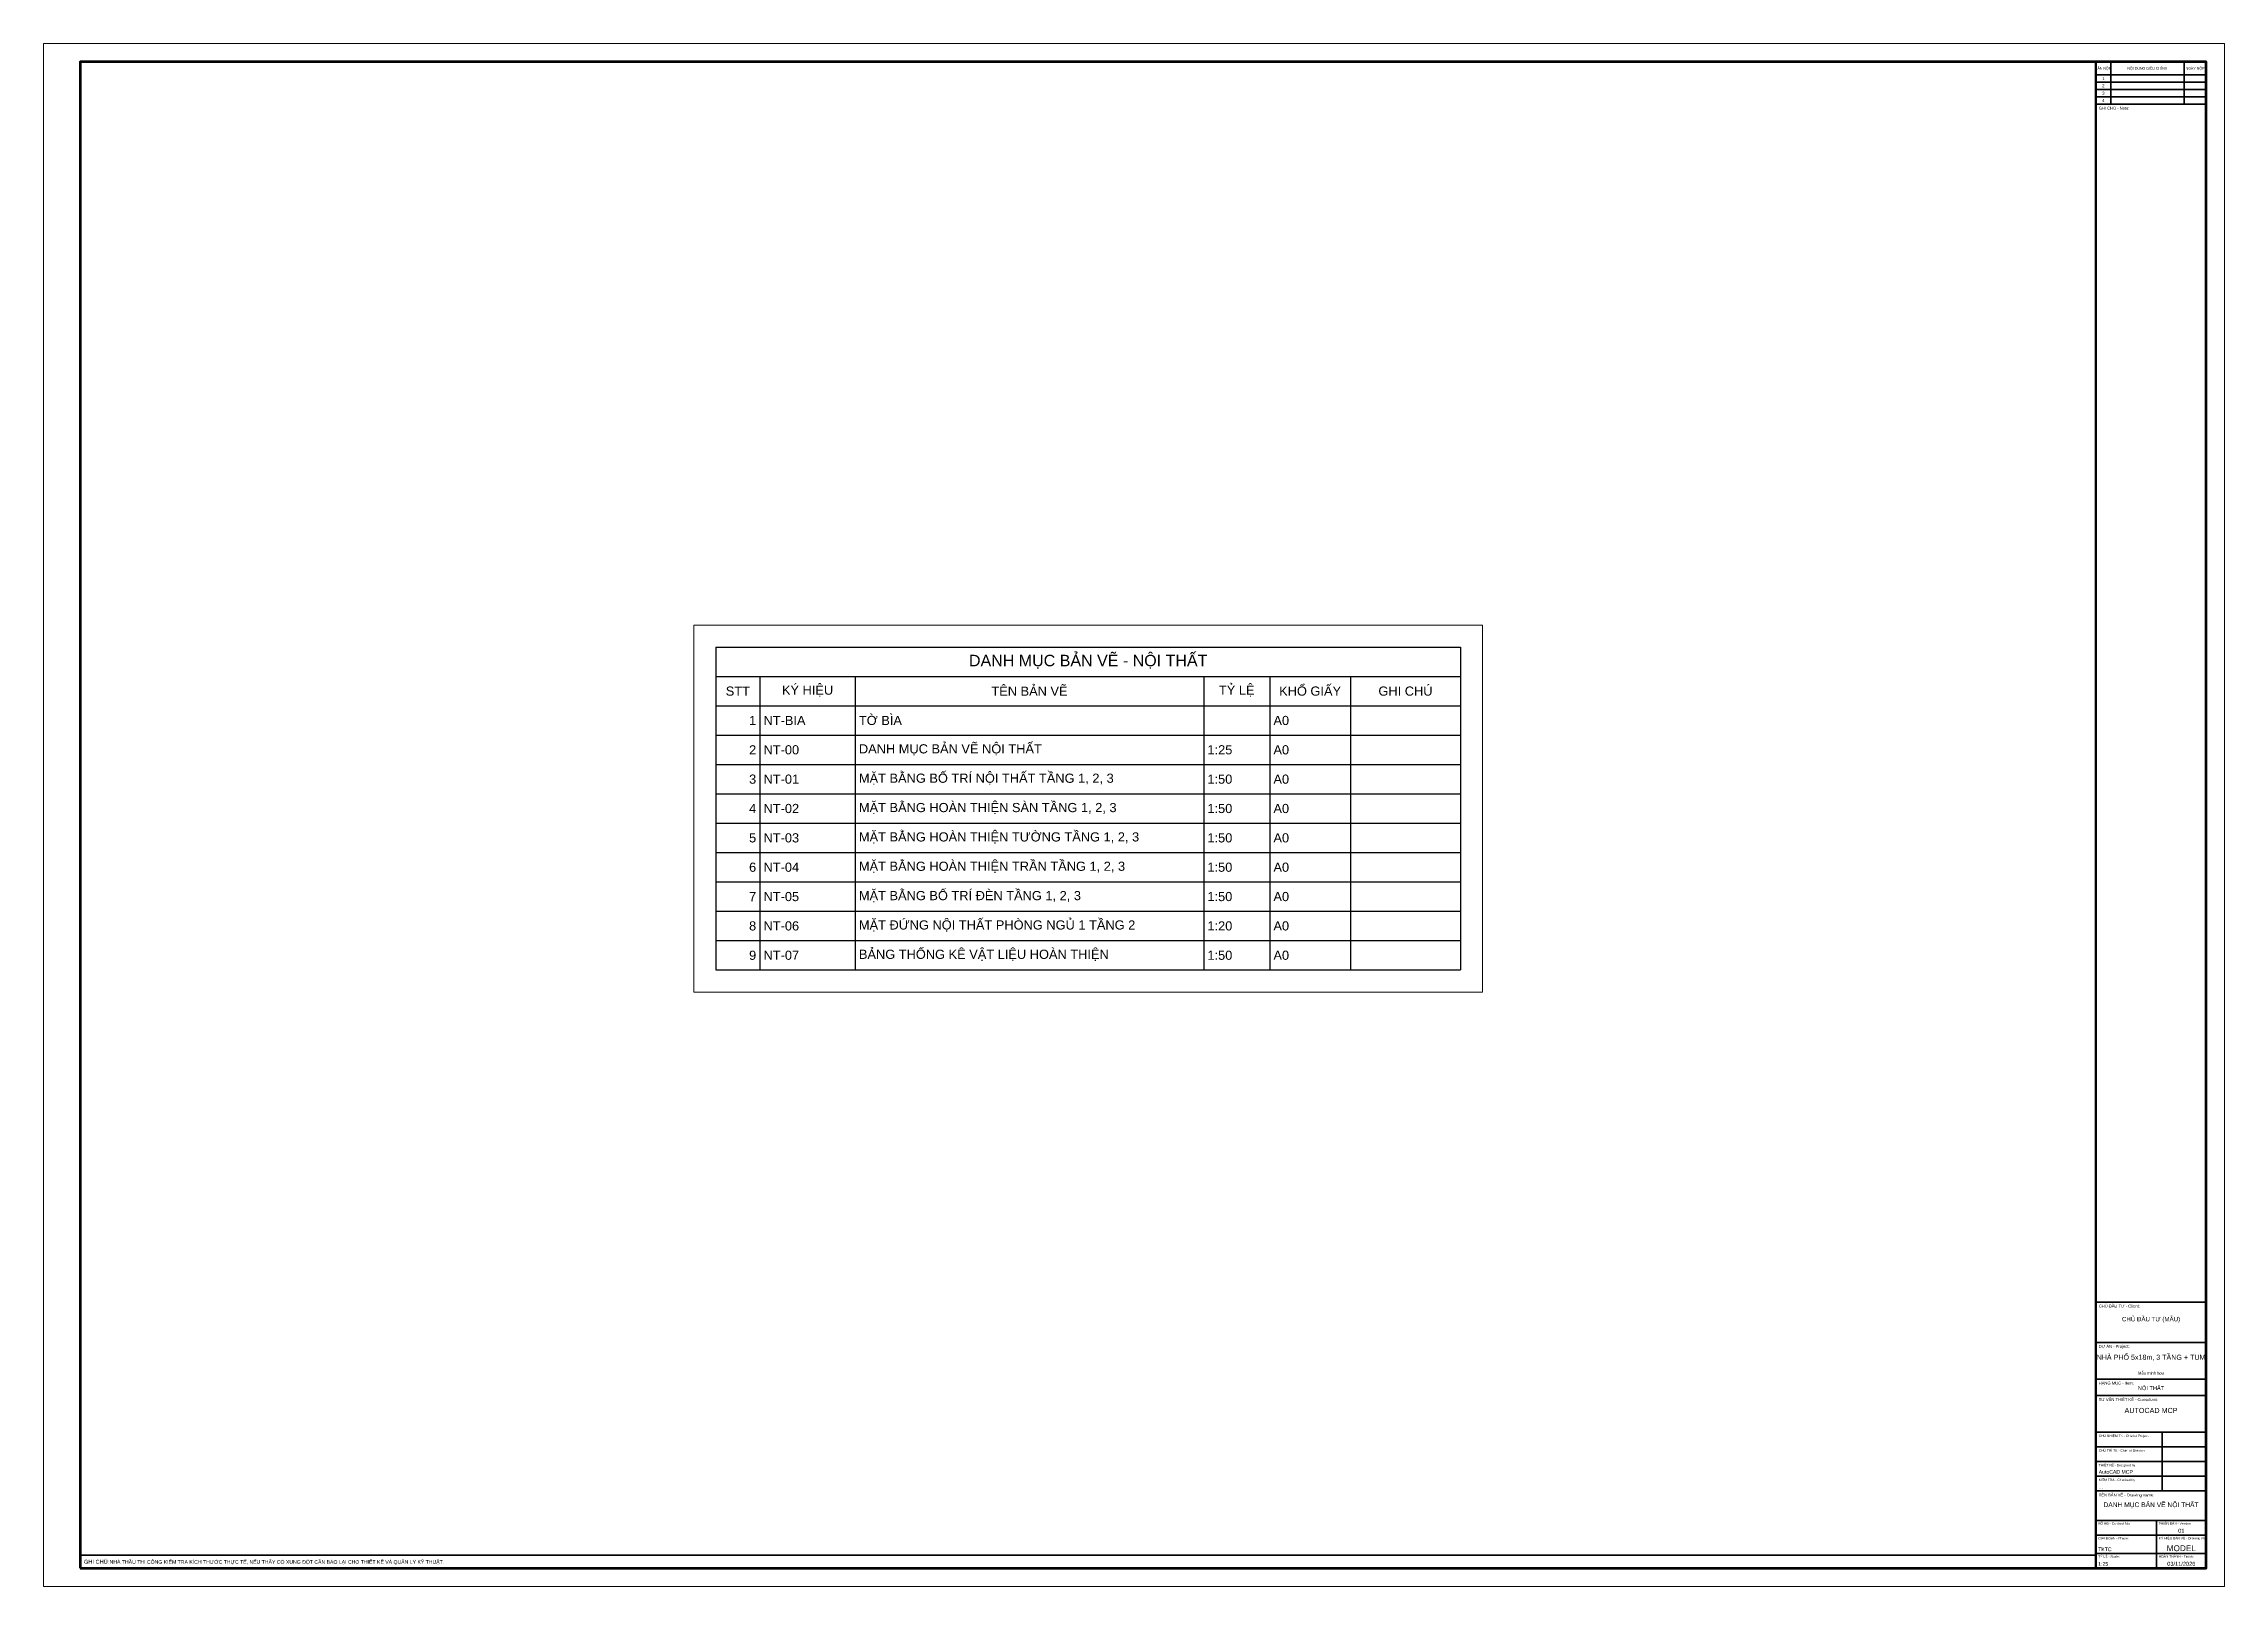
# Paper-space layout 'NT-00' of a CAD drawing. Header units: millimetres. Extents: x 0 to 1189, y 0 to 841.
# The model-space entities are those that its viewports show. They can reach past a viewport. Long polylines and large blocks are cut down to what shows.
import ezdxf
from ezdxf.enums import TextEntityAlignment as Align

# ---------------------------------------------------------------- set-up
doc = ezdxf.new("R2010")
doc.units = ezdxf.units.MM
doc.header["$LTSCALE"] = 20
doc.layers.add('A-ANNO-TEXT', color=7, linetype='Continuous', lineweight=18)
doc.layers.add('A-ANNO-TTLB', color=7, linetype='Continuous', lineweight=35)
doc.layers.add('A-ANNO-VPRT', color=8, linetype='Continuous', lineweight=9, plot=False)
doc.styles.add('MCP-ARIAL', font='arial.ttf')

# ---------------------------------------------------------------- blocks, each defined once
blk = doc.blocks.new('MCP_KHUNG_TEN_DOC_A0_NGANG')
at = {"lineweight": 50}
blk.add_line((1119, 10), (1119, 831), dxfattribs=at)
for p, q in [((1119, 824), (1179, 824)), ((1127, 808), (1127, 831)), ((1167, 808), (1167, 831)), ((1119, 820), (1179, 820)), ((1119, 816), (1179, 816)), ((1119, 812), (1179, 812)), ((1155, 52), (1155, 84)), ((1119, 76), (1179, 76)), ((1119, 68), (1179, 68)), ((1119, 60), (1179, 60)), ((1152, 28), (1152, 36)), ((1152, 18), (1152, 28)), ((1152, 10), (1152, 18))]:
    blk.add_line(p, q)
at = {"lineweight": 35}
for p, q in [((1119, 808), (1179, 808)), ((1119, 155), (1179, 155)), ((1119, 133), (1179, 133)), ((1119, 113), (1179, 113)), ((1119, 104), (1179, 104)), ((1119, 84), (1179, 84)), ((1119, 52), (1179, 52)), ((1119, 36), (1179, 36)), ((1119, 28), (1179, 28)), ((20, 17), (1119, 17)), ((1119, 18), (1179, 18))]:
    blk.add_line(p, q, dxfattribs=at)
at = {"lineweight": 9}
blk.add_lwpolyline([(0, 0), (1189, 0), (1189, 841), (0, 841)], close=True, dxfattribs=at)
at = {"lineweight": 70}
blk.add_lwpolyline([(20, 10), (1179, 10), (1179, 831), (20, 831)], close=True, dxfattribs=at)
at = {"style": 'MCP-ARIAL'}
for s, height, p in [('LẦN NỘP', 1.4, (1123, 826.8)), ('1', 1.6, (1123, 821.2)), ('NỘI DUNG ĐIỀU CHỈNH', 1.4, (1147, 826.8)), ('NGÀY NỘP', 1.4, (1173, 826.8)), ('4', 1.6, (1123, 809.2)), ('2', 1.6, (1123, 817.2)), ('3', 1.6, (1123, 813.2))]:
    blk.add_text(s, height=height, dxfattribs=at).set_placement(p, align=Align.CENTER)
for s, height, p in [('GHI CHÚ - Note:', 1.6, (1120.5, 805)), ('CHỦ ĐẦU TƯ - Client:', 1.6, (1120.5, 152)), ('DỰ ÁN - Project:', 1.6, (1120.5, 130)), ('HẠNG MỤC - Item:', 1.6, (1120.5, 110)), ('TƯ VẤN THIẾT KẾ - Consultant:', 1.6, (1120.5, 101)), ('CHỦ NHIỆM TK - Chief of Project', 1.3, (1120.5, 81.4)), ('CHỦ TRÌ TK - Chief of Division', 1.3, (1120.5, 73.4)), ('THIẾT KẾ - Designed by', 1.3, (1120.5, 65.4)), ('KIỂM TRA - Checked by', 1.3, (1120.5, 57.4)), ('TÊN BẢN VẼ - Drawing name:', 1.6, (1120.5, 49)), ('SỐ HĐ - Contract No:', 1.3, (1120.2, 33.6)), ('GIAI ĐOẠN - Phase:', 1.3, (1120.2, 25.6)), ('PHIÊN BẢN - Version', 1.3, (1153.2, 33.6)), ('KÝ HIỆU BẢN VẼ - Drawing No', 1.3, (1153.2, 25.6)), ('GHI CHÚ:', 2.2, (22, 12.3)), ('TỶ LỆ - Scale:', 1.3, (1120.2, 15.6)), ('HOÀN THÀNH - Finish:', 1.3, (1153.2, 15.6))]:
    blk.add_text(s, height=height, dxfattribs=at).set_placement(p)
for tag, height, p in [('CHU_DAU_TU', 2.4, (1149, 144.5)), ('DIA_CHI_CDT', 1.6, (1149, 135.5)), ('CONG_TRINH', 2.8, (1149, 123.5)), ('HANG_MUC', 2.2, (1149, 107)), ('DIA_DIEM', 1.6, (1149, 115.5)), ('CONG_TY', 2.8, (1149, 94.5)), ('DIA_CHI_TV', 1.6, (1149, 86.5)), ('TEN_BAN_VE_2', 2.6, (1149, 38.6)), ('TEN_BAN_VE', 2.6, (1149, 43.2)), ('PHIEN_BAN', 2.2, (1165.5, 29.2)), ('SO_BAN_VE', 3.2, (1165.5, 19.2)), ('NGAY', 2.2, (1165.5, 11.2))]:
    blk.add_attdef(tag, text='', height=height, dxfattribs=at).set_placement(p, align=Align.CENTER)
for tag, p in [('CHU_NHIEM', (1120.5, 77.4)), ('CHU_TRI', (1120.5, 69.4)), ('THIET_KE', (1120.5, 61.4)), ('KIEM_TRA', (1120.5, 53.4)), ('SO_HD', (1120.2, 29.2)), ('GHI_CHU_CHUNG', (36, 12.3)), ('GIAI_DOAN', (1120.2, 19.2)), ('TY_LE', (1120.2, 11.2))]:
    blk.add_attdef(tag, p, '', height=2, dxfattribs=at)
blk = doc.blocks.new('*T289')
at = {"layer": 'A-ANNO-TEXT', "color": 0, "linetype": 'ByBlock', "lineweight": -2, "transparency": 16777216}
for p, q in [((0, 0), (10150, 0)), ((0, 0), (0, -4400)), ((10150, 0), (10150, -4400)), ((0, -400), (10150, -400)), ((600, -400), (600, -4400)), ((1900, -400), (1900, -4400)), ((6650, -400), (6650, -4400)), ((7550, -400), (7550, -4400)), ((8650, -400), (8650, -4400)), ((0, -800), (10150, -800)), ((0, -1200), (10150, -1200)), ((0, -1600), (10150, -1600)), ((0, -2000), (10150, -2000)), ((0, -2400), (10150, -2400)), ((0, -2800), (10150, -2800)), ((0, -3200), (10150, -3200)), ((0, -3600), (10150, -3600)), ((0, -4000), (10150, -4000)), ((0, -4400), (10150, -4400))]:
    blk.add_line(p, q, dxfattribs=at)
at = {"layer": 'A-ANNO-TEXT', "color": 0, "transparency": 16777216, "style": 'MCP-ARIAL'}
for s, insert, char_height, width, attachment_point in [('DANH MỤC BẢN VẼ - NỘI THẤT', (5075, -200), 156.25, 10050, 5), ('STT', (300, -600), 125, 500, 5), ('KÝ HIỆU', (1250, -600), 125, 1200, 5), ('TÊN BẢN VẼ', (4275, -600), 125, 4650, 5), ('TỶ LỆ', (7100, -600), 125, 800, 5), ('KHỔ GIẤY', (8100, -600), 125, 1000, 5), ('GHI CHÚ', (9400, -600), 125, 1400, 5), ('1', (550, -1000), 125, 500, 6), ('NT-BIA', (650, -1000), 125, 1200, 4), ('TỜ BÌA', (1950, -1000), 125, 4650, 4), ('A0', (7600, -1000), 125, 1000, 4), ('2', (550, -1400), 125, 500, 6), ('NT-00', (650, -1400), 125, 1200, 4), ('DANH MỤC BẢN VẼ NỘI THẤT', (1950, -1400), 125, 4650, 4), ('1:25', (6700, -1400), 125, 800, 4), ('A0', (7600, -1400), 125, 1000, 4), ('3', (550, -1800), 125, 500, 6), ('NT-01', (650, -1800), 125, 1200, 4), ('MẶT BẰNG BỐ TRÍ NỘI THẤT TẦNG 1, 2, 3', (1950, -1800), 125, 4650, 4), ('1:50', (6700, -1800), 125, 800, 4), ('A0', (7600, -1800), 125, 1000, 4), ('4', (550, -2200), 125, 500, 6), ('NT-02', (650, -2200), 125, 1200, 4), ('MẶT BẰNG HOÀN THIỆN SÀN TẦNG 1, 2, 3', (1950, -2200), 125, 4650, 4), ('1:50', (6700, -2200), 125, 800, 4), ('A0', (7600, -2200), 125, 1000, 4), ('5', (550, -2600), 125, 500, 6), ('NT-03', (650, -2600), 125, 1200, 4), ('MẶT BẰNG HOÀN THIỆN TƯỜNG TẦNG 1, 2, 3', (1950, -2600), 125, 4650, 4), ('1:50', (6700, -2600), 125, 800, 4), ('A0', (7600, -2600), 125, 1000, 4), ('6', (550, -3000), 125, 500, 6), ('NT-04', (650, -3000), 125, 1200, 4), ('MẶT BẰNG HOÀN THIỆN TRẦN TẦNG 1, 2, 3', (1950, -3000), 125, 4650, 4), ('1:50', (6700, -3000), 125, 800, 4), ('A0', (7600, -3000), 125, 1000, 4), ('7', (550, -3400), 125, 500, 6), ('NT-05', (650, -3400), 125, 1200, 4), ('MẶT BẰNG BỐ TRÍ ĐÈN TẦNG 1, 2, 3', (1950, -3400), 125, 4650, 4), ('1:50', (6700, -3400), 125, 800, 4), ('A0', (7600, -3400), 125, 1000, 4), ('8', (550, -3800), 125, 500, 6), ('NT-06', (650, -3800), 125, 1200, 4), ('MẶT ĐỨNG NỘI THẤT PHÒNG NGỦ 1 TẦNG 2', (1950, -3800), 125, 4650, 4), ('1:20', (6700, -3800), 125, 800, 4), ('A0', (7600, -3800), 125, 1000, 4), ('9', (550, -4200), 125, 500, 6), ('NT-07', (650, -4200), 125, 1200, 4), ('BẢNG THỐNG KÊ VẬT LIỆU HOÀN THIỆN', (1950, -4200), 125, 4650, 4), ('1:50', (6700, -4200), 125, 800, 4), ('A0', (7600, -4200), 125, 1000, 4)]:
    blk.add_mtext(s, dxfattribs=dict(at, insert=insert, char_height=char_height, width=width, attachment_point=attachment_point))

msp = doc.modelspace()

# ---------------------------------------------------------------- block references
msp.add_blockref('*T289', (268311.41, -13673.671))

psp = doc.layouts.new('NT-00')

# ---------------------------------------------------------------- block references
at = {"layer": 'A-ANNO-TTLB'}
ref = psp.add_blockref('MCP_KHUNG_TEN_DOC_A0_NGANG', (0, 0), dxfattribs=at)
ref.add_attrib('CHU_DAU_TU', 'CHỦ ĐẦU TƯ (MẪU)', dxfattribs={"layer": '0', "height": 2.4, "style": 'MCP-ARIAL'}).set_placement((1149, 144.5), align=Align.CENTER)
ref.add_attrib('CONG_TRINH', 'NHÀ PHỐ 5x18m, 3 TẦNG + TUM', dxfattribs={"layer": '0', "height": 2.8, "style": 'MCP-ARIAL', "width": 0.951887}).set_placement((1149, 123.5), align=Align.CENTER)
ref.add_attrib('DIA_DIEM', 'Mẫu minh họa', dxfattribs={"layer": '0', "height": 1.6, "style": 'MCP-ARIAL'}).set_placement((1149, 115.5), align=Align.CENTER)
ref.add_attrib('HANG_MUC', 'NỘI THẤT', dxfattribs={"layer": '0', "height": 2.2, "style": 'MCP-ARIAL'}).set_placement((1149, 107), align=Align.CENTER)
ref.add_attrib('CONG_TY', 'AUTOCAD MCP', dxfattribs={"layer": '0', "height": 2.8, "style": 'MCP-ARIAL'}).set_placement((1149, 94.5), align=Align.CENTER)
ref.add_attrib('THIET_KE', 'AutoCAD MCP', (1120.5, 61.4), dxfattribs={"layer": '0', "height": 2, "style": 'MCP-ARIAL'})
ref.add_attrib('KIEM_TRA', '...', (1120.5, 53.4), dxfattribs={"layer": '0', "height": 2, "style": 'MCP-ARIAL'})
ref.add_attrib('TEN_BAN_VE', 'DANH MỤC BẢN VẼ NỘI THẤT', dxfattribs={"layer": '0', "height": 2.6, "style": 'MCP-ARIAL'}).set_placement((1149, 43.2), align=Align.CENTER)
ref.add_attrib('PHIEN_BAN', '01', dxfattribs={"layer": '0', "height": 2.2, "style": 'MCP-ARIAL'}).set_placement((1165.5, 29.2), align=Align.CENTER)
ref.add_attrib('GIAI_DOAN', 'TKTC', (1120.2, 19.2), dxfattribs={"layer": '0', "height": 2, "style": 'MCP-ARIAL'})
ref.add_attrib('SO_BAN_VE', 'MODEL', dxfattribs={"layer": '0', "height": 3.2, "style": 'MCP-ARIAL'}).set_placement((1165.5, 19.2), align=Align.CENTER)
ref.add_attrib('TY_LE', '1:25', (1120.2, 11.2), dxfattribs={"layer": '0', "height": 2, "style": 'MCP-ARIAL'})
ref.add_attrib('NGAY', '03/11/2026', dxfattribs={"layer": '0', "height": 2.2, "style": 'MCP-ARIAL'}).set_placement((1165.5, 11.2), align=Align.CENTER)
ref.add_attrib('GHI_CHU_CHUNG', 'NHÀ THẦU THI CÔNG KIỂM TRA KÍCH THƯỚC THỰC TẾ, NẾU THẤY CÓ XUNG ĐỘT CẦN BÁO LẠI CHO THIẾT KẾ VÀ QUẢN LÝ KỸ THUẬT.', (36, 12.3), dxfattribs={"layer": '0', "height": 2, "style": 'MCP-ARIAL'})

# ---------------------------------------------------------------- viewports
at = {"layer": 'A-ANNO-VPRT'}
psp.add_viewport(center=(569.5, 424), size=(430, 200), view_center_point=(273386, -15874), view_height=5000, dxfattribs=at)

doc.saveas('drawing.dxf')
